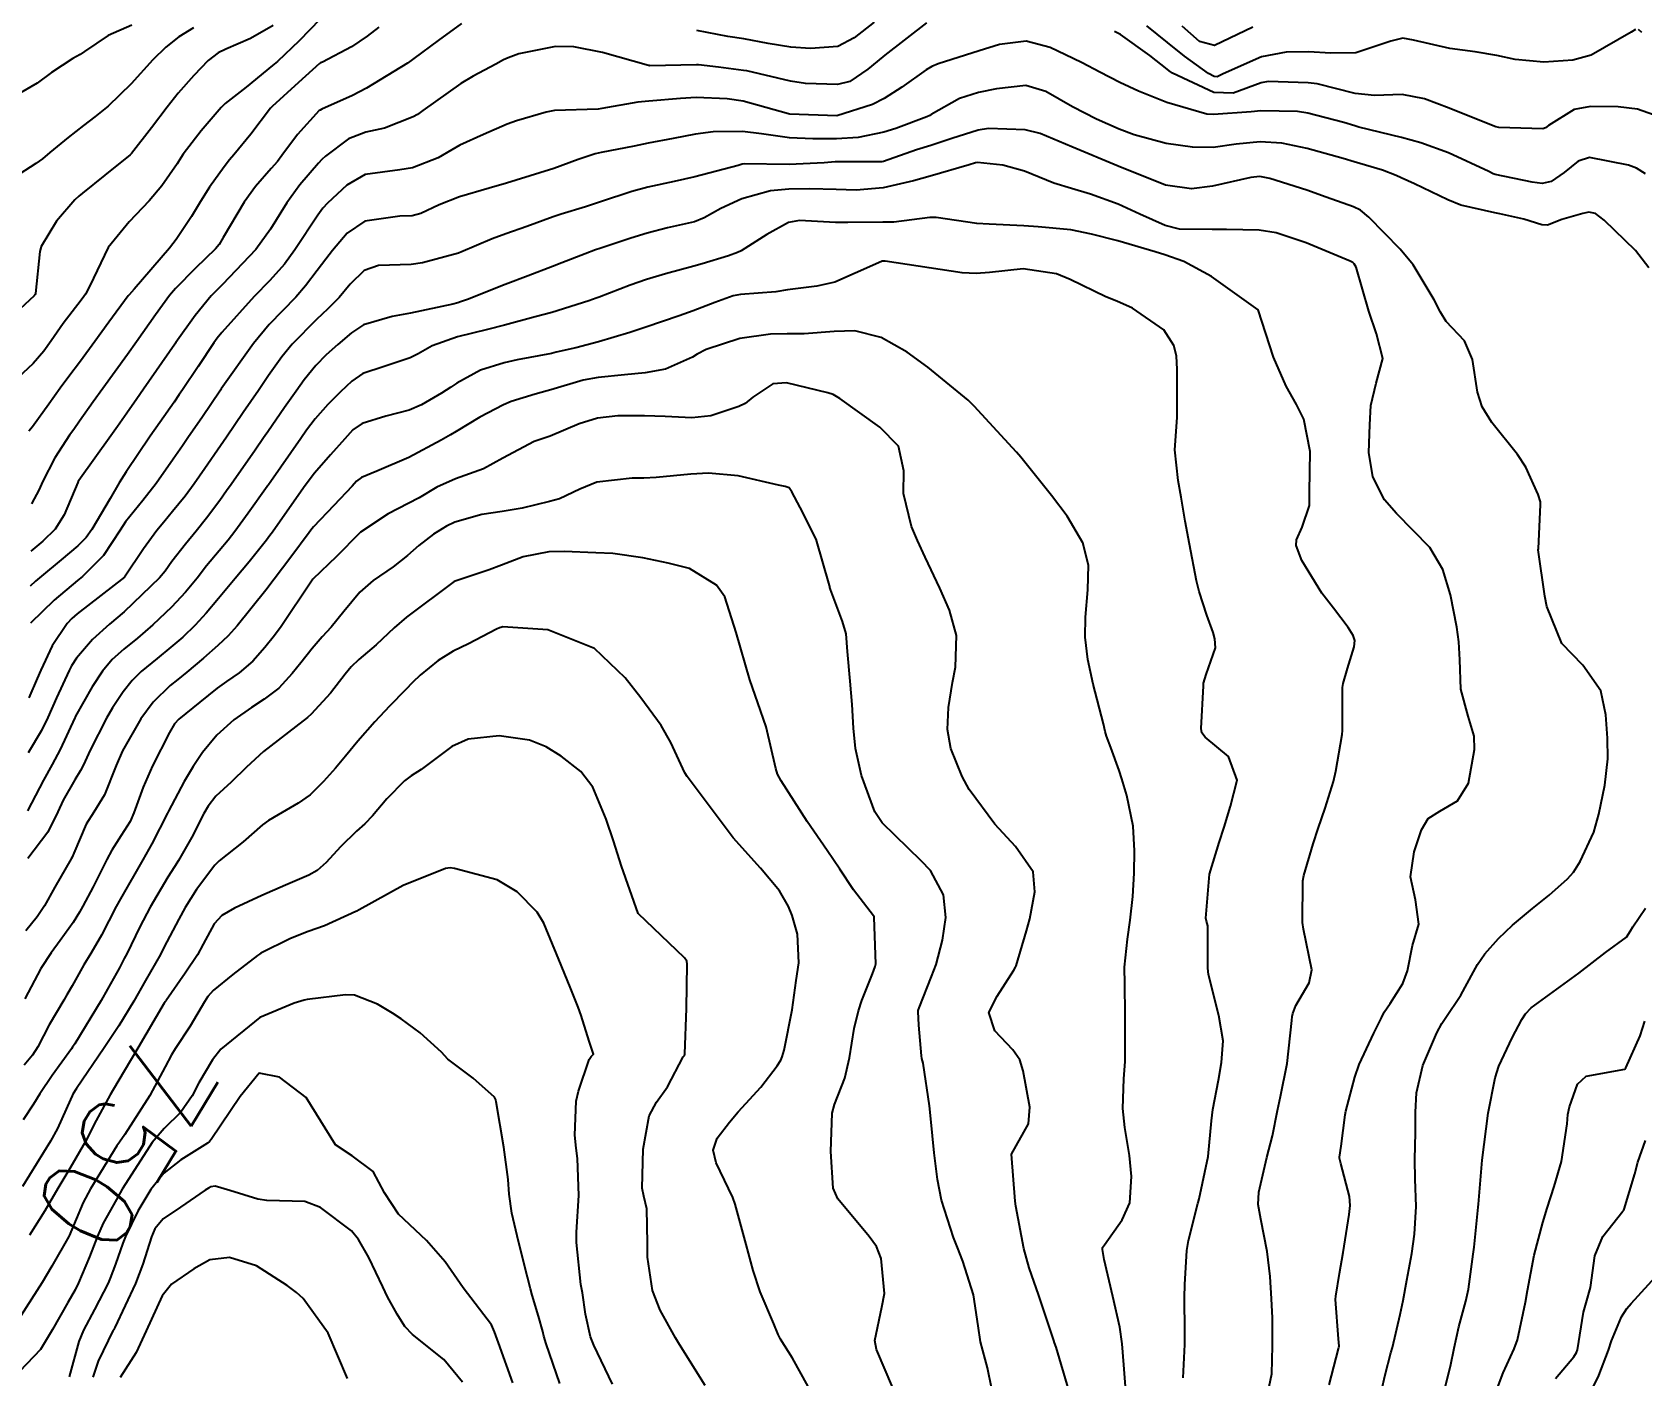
# Model space of a CAD drawing. Header units: metres. Extents: x 318500 to 325275, y 7408834 to 7428799.
# Drawn here: x 322683.9 to 322752.3, y 7421995.5 to 7422052.5 of the extents above; entities that cross this region are included whole.
import ezdxf
from ezdxf.enums import TextEntityAlignment as Align

# ---------------------------------------------------------------- set-up
doc = ezdxf.new("R2010")
doc.units = ezdxf.units.M
doc.header["$MEASUREMENT"] = 0
for name, color, linetype in [('Cotas', 45, 'Continuous'), ('Curvas de Nivel 1m', 11, 'Continuous'), ('Curvas de Nivel 5m', 15, 'Continuous'), ('Vias Primárias', 230, 'Continuous')]:
    doc.layers.add(name, color=color, linetype=linetype)
doc.styles.add('Style-STANDARD', font='STANDARD.shx')

msp = doc.modelspace()

# ---------------------------------------------------------------- linework, layer by layer
at = {"layer": 'Curvas de Nivel 1m', "flags": 128}
for points, elevation in [([(322688.122, 7422052.846), (322687.11, 7422052.41), (322686.105, 7422051.726), (322685.926, 7422051.599), (322685.609, 7422051.425), (322684.7, 7422050.828), (322684.089, 7422050.379), (322682.498, 7422049.464)], 769), ([(322696.127, 7422053.099), (322695.23, 7422052.177), (322694.307, 7422051.307), (322694.098, 7422051.13), (322692.978, 7422050.216), (322692.082, 7422049.514), (322691.992, 7422049.43), (322691.912, 7422049.342), (322691.065, 7422048.35), (322690.303, 7422047.357), (322690.2, 7422047.206), (322690.044, 7422046.958), (322689.387, 7422046.013), (322688.858, 7422045.377), (322688.011, 7422044.495), (322687.119, 7422043.403), (322686.337, 7422041.776), (322686.146, 7422041.417), (322686.077, 7422041.309), (322685.966, 7422041.167), (322685.206, 7422040.173), (322684.688, 7422039.433), (322684.378, 7422038.993), (322683.93, 7422038.468), (322682.832, 7422037.456)], 766), ([(322694.123, 7422052.833), (322693.164, 7422052.274), (322692.107, 7422051.818), (322691.785, 7422051.663), (322691.368, 7422051.347), (322690.748, 7422050.699), (322690.086, 7422049.953), (322689.62, 7422049.367), (322688.956, 7422048.487), (322688.099, 7422047.389), (322688.075, 7422047.364), (322688.049, 7422047.334), (322686.969, 7422046.473), (322686.024, 7422045.712), (322685.867, 7422045.576), (322685.699, 7422045.423), (322684.919, 7422044.523), (322684.269, 7422043.437), (322684.207, 7422043.228), (322684.024, 7422041.439), (322684.006, 7422041.403), (322683.969, 7422041.349), (322682.98, 7422040.43)], 767), ([(322690.737, 7422052.738), (322690.115, 7422052.355), (322689.57, 7422051.906), (322689.017, 7422051.376), (322688.09, 7422050.356), (322687.109, 7422049.405), (322686.543, 7422048.943), (322686.067, 7422048.579), (322685.416, 7422048.07), (322684.631, 7422047.434), (322684.318, 7422047.165), (322684.043, 7422046.969), (322683.115, 7422046.372)], 768), ([(322721.885, 7422052.944), (322720.116, 7422051.571), (322719.782, 7422051.305), (322719.384, 7422050.977), (322718.632, 7422050.454), (322718.1, 7422050.319), (322716.739, 7422050.372), (322716.102, 7422050.463), (322714.247, 7422050.9), (322714.108, 7422050.924), (322713.05, 7422051.056), (322712.198, 7422051.156), (322712.111, 7422051.161), (322710.128, 7422051.118), (322710.11, 7422051.124), (322710.078, 7422051.133), (322708.116, 7422051.689), (322706.9, 7422051.921), (322706.118, 7422051.938), (322704.556, 7422051.623), (322704.104, 7422051.462), (322703.913, 7422051.372), (322703.584, 7422051.185), (322702.616, 7422050.673), (322702.092, 7422050.359), (322700.485, 7422049.224), (322700.252, 7422049.053), (322700.076, 7422048.949), (322698.853, 7422048.464), (322698.065, 7422048.292), (322697.318, 7422048.01), (322696.352, 7422047.277), (322696.19, 7422047.136), (322696.046, 7422046.988), (322695.262, 7422046.061), (322694.7, 7422045.3), (322694.009, 7422044.184), (322693.39, 7422043.319), (322691.977, 7422041.831), (322691.728, 7422041.588), (322691.493, 7422041.345), (322690.804, 7422040.505), (322689.989, 7422039.36), (322689.969, 7422039.33), (322689.939, 7422039.286), (322688.617, 7422037.38), (322688.331, 7422036.966), (322687.904, 7422036.353), (322687.503, 7422035.789), (322687.225, 7422035.4), (322685.861, 7422033.494), (322685.831, 7422033.449), (322685.817, 7422033.42), (322685.237, 7422032.035), (322684.854, 7422031.43), (322684.342, 7422030.925), (322683.826, 7422030.499)], 763), ([(322702.126, 7422052.909), (322701.135, 7422052.194), (322700.103, 7422051.425), (322699.989, 7422051.344), (322699.831, 7422051.234), (322698.089, 7422050.172), (322697.49, 7422049.862), (322696.194, 7422049.279), (322696.119, 7422049.24), (322696.079, 7422049.216), (322695.16, 7422048.197), (322694.491, 7422047.303), (322694.301, 7422047.051), (322694.042, 7422046.748), (322693.366, 7422045.984), (322692.898, 7422045.327), (322692.005, 7422043.824), (322691.823, 7422043.521), (322691.68, 7422043.343), (322690.826, 7422042.514), (322689.974, 7422041.657), (322689.723, 7422041.364), (322689.119, 7422040.534), (322688.312, 7422039.384), (322687.935, 7422038.852), (322686.881, 7422037.406), (322686.477, 7422036.846), (322685.899, 7422036.023), (322685.65, 7422035.667), (322685.475, 7422035.424), (322684.847, 7422034.459), (322684.329, 7422033.435), (322684.178, 7422033.115), (322683.851, 7422032.512)], 764), ([(322719.657, 7422052.975), (322718.806, 7422052.3), (322718.12, 7422051.943), (322716.957, 7422051.846), (322716.119, 7422051.916), (322715.162, 7422052.071), (322714.122, 7422052.257), (322713.436, 7422052.37), (322712.125, 7422052.611)], 764), ([(322753.978, 7422048.616), (322752.091, 7422049.272), (322751.273, 7422049.372), (322750.092, 7422049.394), (322749.405, 7422049.262), (322748.311, 7422048.588), (322748.18, 7422048.487), (322748.078, 7422048.446), (322746.199, 7422048.497), (322746.079, 7422048.523), (322745.821, 7422048.624), (322744.09, 7422049.319), (322743.041, 7422049.716), (322742.098, 7422049.896), (322740.923, 7422049.862), (322740.099, 7422049.946), (322738.484, 7422050.345), (322738.105, 7422050.398), (322736.398, 7422050.454), (322736.105, 7422050.394), (322734.911, 7422049.954), (322734.098, 7422049.987), (322732.341, 7422050.807), (322732.201, 7422050.899), (322732.112, 7422050.971), (322731.378, 7422051.557), (322730.126, 7422052.441), (322729.875, 7422052.581)], 763), ([(322752.013, 7422052.661), (322751.818, 7422052.545), (322750.12, 7422051.576), (322749.343, 7422051.352), (322748.117, 7422051.276), (322746.89, 7422051.38), (322746.119, 7422051.552), (322745.195, 7422051.708), (322744.122, 7422051.849), (322742.579, 7422052.212), (322742.126, 7422052.294), (322741.618, 7422052.171), (322740.12, 7422051.669), (322739.064, 7422051.66), (322738.12, 7422051.718), (322737.161, 7422051.698), (322736.118, 7422051.502), (322734.488, 7422050.774), (322734.231, 7422050.656), (322734.108, 7422050.657), (322733.864, 7422050.784), (322732.848, 7422051.53), (322732.123, 7422052.11), (322731.247, 7422052.819)], 764), ([(322752.281, 7422052.538), (322752.132, 7422052.664)], 764), ([(322752.433, 7422046.534), (322752.053, 7422046.762), (322751.707, 7422046.894), (322750.06, 7422047.228), (322749.568, 7422047.064), (322748.983, 7422046.581), (322748.427, 7422046.205), (322748.045, 7422046.119), (322747.617, 7422046.167), (322746.049, 7422046.502), (322745.961, 7422046.533), (322745.776, 7422046.624), (322744.062, 7422047.427), (322742.881, 7422047.848), (322742.071, 7422048.075), (322740.259, 7422048.516), (322740.078, 7422048.566), (322739.621, 7422048.707), (322738.086, 7422049.107), (322737.648, 7422049.173), (322736.087, 7422049.209), (322735.679, 7422049.164), (322734.084, 7422049.042), (322733.8, 7422049.069), (322732.091, 7422049.558), (322730.885, 7422050.035), (322730.104, 7422050.405), (322729.246, 7422050.843), (322728.497, 7422051.237), (322728.116, 7422051.424), (322727.138, 7422051.892), (322726.123, 7422052.163), (322724.992, 7422052.03), (322724.119, 7422051.761), (322722.375, 7422051.198), (322722.112, 7422051.092), (322721.872, 7422050.944), (322720.842, 7422050.216), (322720.091, 7422049.729), (322719.586, 7422049.477), (322718.08, 7422048.99), (322716.081, 7422049.064), (322716.026, 7422049.076), (322714.089, 7422049.614), (322713.42, 7422049.72), (322712.09, 7422049.766), (322711.437, 7422049.733), (322710.088, 7422049.619), (322709.615, 7422049.577), (322708.083, 7422049.301), (322707.927, 7422049.278), (322706.081, 7422049.222), (322705.725, 7422049.155), (322704.467, 7422048.781), (322704.072, 7422048.635), (322703.056, 7422048.199), (322702.058, 7422047.743), (322701.715, 7422047.545), (322701.132, 7422047.214), (322700.045, 7422046.777), (322699.501, 7422046.698), (322698.039, 7422046.501), (322697.251, 7422046.049), (322696.436, 7422045.276), (322696.232, 7422045.063), (322696.015, 7422044.777), (322695.051, 7422043.294), (322694.607, 7422042.685), (322693.98, 7422042.001), (322693.32, 7422041.32), (322691.947, 7422039.786), (322691.745, 7422039.54), (322691.601, 7422039.343), (322690.934, 7422038.346), (322690.274, 7422037.356), (322690.129, 7422037.146), (322689.912, 7422036.827), (322689.309, 7422035.959), (322688.904, 7422035.375), (322687.875, 7422033.867), (322687.574, 7422033.394), (322687.195, 7422032.735), (322686.414, 7422031.411), (322686.175, 7422031.075), (322685.83, 7422030.726), (322685.119, 7422030.128), (322684.277, 7422029.435), (322684.024, 7422029.221), (322683.804, 7422029.007)], 762), ([(322752.577, 7422042.531), (322752.011, 7422043.27), (322750.676, 7422044.56), (322750.307, 7422044.84), (322750.033, 7422044.895), (322749.768, 7422044.837), (322748.88, 7422044.581), (322748.264, 7422044.35), (322748.027, 7422044.358), (322747.26, 7422044.602), (322746.25, 7422044.835), (322746.033, 7422044.874), (322744.594, 7422045.2), (322744.038, 7422045.42), (322742.612, 7422046.097), (322742.047, 7422046.357), (322741.838, 7422046.463), (322741.266, 7422046.682), (322740.055, 7422047.033), (322739.588, 7422047.176), (322738.063, 7422047.61), (322736.982, 7422047.825), (322736.067, 7422047.894), (322735.048, 7422047.782), (322734.063, 7422047.651), (322733.192, 7422047.665), (322732.065, 7422047.819), (322730.713, 7422048.181), (322730.074, 7422048.425), (322729.114, 7422048.844), (322728.088, 7422049.374), (322726.954, 7422050.021), (322726.101, 7422050.274), (322724.863, 7422050.138), (322724.096, 7422049.986), (322723.285, 7422049.73), (322722.082, 7422049.042), (322722.021, 7422049.001), (322721.892, 7422048.943), (322720.576, 7422048.459), (322720.07, 7422048.295), (322718.98, 7422048.067), (322718.065, 7422048.022), (322717.057, 7422048.013), (322716.065, 7422048.052), (322714.876, 7422048.224), (322714.069, 7422048.322), (322712.817, 7422048.311), (322712.067, 7422048.215), (322711.123, 7422048.025), (322710.061, 7422047.826), (322709.456, 7422047.709), (322708.055, 7422047.436), (322707.801, 7422047.377), (322707.089, 7422047.134), (322706.046, 7422046.761), (322705.453, 7422046.568), (322704.04, 7422046.134), (322703.3, 7422045.925), (322702.034, 7422045.552), (322701.183, 7422045.213), (322700.405, 7422044.844), (322700.023, 7422044.745), (322699.511, 7422044.726), (322698.013, 7422044.512), (322697.274, 7422044.001), (322696.65, 7422043.274), (322696.362, 7422042.909), (322695.987, 7422042.42), (322695.499, 7422041.765), (322695.083, 7422041.293), (322693.958, 7422040.126), (322693.283, 7422039.32), (322691.92, 7422037.39), (322691.901, 7422037.359), (322691.887, 7422037.34), (322691.088, 7422036.162), (322690.532, 7422035.354), (322690.271, 7422034.972), (322689.88, 7422034.4), (322689.149, 7422033.371), (322688.586, 7422032.652), (322687.845, 7422031.744), (322687.618, 7422031.393), (322686.913, 7422030.314), (322686.02, 7422029.417), (322685.808, 7422029.251), (322684.821, 7422028.409), (322683.815, 7422027.44)], 761), ([(322738.992, 7421995.077), (322739.389, 7421996.605), (322739.407, 7421996.682), (322739.413, 7421996.7), (322739.413, 7421996.722), (322739.393, 7421997.03), (322739.269, 7421998.701), (322739.274, 7421998.839), (322739.427, 7421999.802), (322739.581, 7422000.698), (322739.846, 7422002.313), (322739.89, 7422002.694), (322739.864, 7422003.084), (322739.488, 7422004.485), (322739.437, 7422004.701), (322739.437, 7422004.755), (322739.498, 7422005.222), (322739.669, 7422006.547), (322739.698, 7422006.697), (322740.08, 7422008.154), (322740.261, 7422008.689), (322740.894, 7422010.01), (322741.214, 7422010.675), (322741.336, 7422010.911), (322741.579, 7422011.283), (322742.122, 7422012.132), (322742.315, 7422012.659), (322742.535, 7422013.737), (322742.807, 7422014.652), (322742.664, 7422015.679), (322742.443, 7422016.658), (322742.607, 7422017.715), (322742.911, 7422018.652), (322743.204, 7422019.131), (322743.692, 7422019.443), (322744.451, 7422019.886), (322744.911, 7422020.632), (322745.17, 7422022.074), (322745.151, 7422022.629), (322744.893, 7422023.483), (322744.589, 7422024.638), (322744.539, 7422025.878), (322744.502, 7422026.639), (322744.423, 7422027.267), (322744.153, 7422028.645), (322743.826, 7422029.718), (322743.265, 7422030.656), (322741.861, 7422032.09), (322741.349, 7422032.678), (322740.851, 7422033.656), (322740.685, 7422034.688), (322740.727, 7422035.868), (322740.759, 7422036.687), (322740.984, 7422037.635), (322741.278, 7422038.68), (322741.002, 7422039.726), (322740.684, 7422040.689), (322740.137, 7422042.559), (322740.06, 7422042.699), (322740.001, 7422042.759), (322739.881, 7422042.823), (322738.013, 7422043.598), (322736.738, 7422044.024), (322736.021, 7422044.139), (322734.625, 7422044.167), (322734.021, 7422044.167), (322732.64, 7422044.182), (322732.023, 7422044.326), (322730.952, 7422044.821), (322730.034, 7422045.244), (322728.851, 7422045.661), (322728.04, 7422045.899), (322727.3, 7422046.129), (322726.048, 7422046.648), (322725.127, 7422046.899), (322724.051, 7422047.005), (322723.966, 7422046.997), (322723.699, 7422046.915), (322722.045, 7422046.429), (322721.326, 7422046.231), (322720.04, 7422045.932), (322718.897, 7422045.84), (322718.039, 7422045.863), (322716.923, 7422045.891), (322716.039, 7422045.883), (322715.257, 7422045.809), (322714.034, 7422045.461), (322713.15, 7422045.053), (322712.433, 7422044.655), (322712.021, 7422044.495), (322710.875, 7422044.23), (322710.014, 7422044.013), (322709.316, 7422043.801), (322708.004, 7422043.358), (322707.826, 7422043.299), (322707.384, 7422043.129), (322706.393, 7422042.745), (322705.992, 7422042.589), (322704.954, 7422042.197), (322703.98, 7422041.827), (322703.516, 7422041.645), (322702.418, 7422041.196), (322702.082, 7422041.086), (322701.969, 7422041.051), (322701.76, 7422040.995), (322699.964, 7422040.612), (322699.181, 7422040.46), (322697.959, 7422040.114), (322697.448, 7422039.772), (322696.869, 7422039.271), (322696.381, 7422038.838), (322695.937, 7422038.382), (322695.443, 7422037.772), (322695.098, 7422037.292), (322694.61, 7422036.599), (322693.894, 7422035.569), (322693.787, 7422035.416), (322693.716, 7422035.313), (322693.354, 7422034.787), (322692.341, 7422033.333), (322692.145, 7422033.056), (322691.86, 7422032.655), (322691.297, 7422031.896), (322690.855, 7422031.35), (322690.394, 7422030.791), (322689.82, 7422030.05), (322689.528, 7422029.651), (322689.288, 7422029.368), (322687.795, 7422027.921), (322687.174, 7422027.399), (322686.445, 7422026.745), (322685.768, 7422025.944), (322685.558, 7422025.626), (322685.45, 7422025.423), (322684.913, 7422024.258), (322684.545, 7422023.432), (322684.279, 7422022.88), (322683.715, 7422021.922)], 759), ([(322736.384, 7421994.735), (322736.555, 7421995.549), (322736.588, 7421996.732), (322736.588, 7421997.919), (322736.548, 7421998.733), (322736.484, 7421999.675), (322736.362, 7422000.736), (322736.092, 7422002.109), (322735.978, 7422002.742), (322736.001, 7422003.268), (322736.344, 7422004.737), (322736.58, 7422005.658), (322736.802, 7422006.731), (322736.927, 7422007.331), (322737.206, 7422008.725), (322737.401, 7422010.555), (322737.414, 7422010.722), (322737.444, 7422010.85), (322737.577, 7422011.188), (322738.145, 7422012.161), (322738.263, 7422012.713), (322737.907, 7422014.436), (322737.86, 7422014.718), (322737.873, 7422016.493), (322737.915, 7422016.717), (322738.316, 7422018.068), (322738.519, 7422018.712), (322738.82, 7422019.582), (322739.175, 7422020.705), (322739.272, 7422021.147), (322739.547, 7422022.702), (322739.56, 7422022.874), (322739.565, 7422024.702), (322739.585, 7422024.88), (322739.772, 7422025.517), (322740.053, 7422026.429), (322740.085, 7422026.696), (322740.009, 7422026.914), (322739.795, 7422027.248), (322739.174, 7422028.079), (322738.68, 7422028.717), (322737.831, 7422030.097), (322737.586, 7422030.733), (322737.599, 7422030.977), (322737.852, 7422031.516), (322738.159, 7422032.433), (322738.157, 7422032.726), (322738.155, 7422033.008), (322738.185, 7422034.726), (322737.911, 7422036.101), (322737.612, 7422036.733), (322737.164, 7422037.505), (322736.631, 7422038.743), (322735.97, 7422040.75), (322733.991, 7422042.16), (322732.821, 7422042.798), (322732.004, 7422043.093), (322731.602, 7422043.218), (322730.013, 7422043.678), (322728.894, 7422043.97), (322728.019, 7422044.145), (322726.626, 7422044.276), (322726.021, 7422044.317), (322724.541, 7422044.386), (322724.023, 7422044.416), (322722.296, 7422044.666), (322722.026, 7422044.671), (322720.499, 7422044.479), (322720.023, 7422044.468), (322718.537, 7422044.467), (322718.022, 7422044.461), (322716.486, 7422044.55), (322716.022, 7422044.464), (322715.096, 7422043.947), (322714.003, 7422043.26), (322713.858, 7422043.186), (322713.471, 7422043.048), (322712.353, 7422042.706), (322711.993, 7422042.603), (322710.792, 7422042.284), (322709.984, 7422042.042), (322709.29, 7422041.797), (322707.973, 7422041.287), (322707.852, 7422041.242), (322707.535, 7422041.127), (322705.965, 7422040.638), (322705.249, 7422040.447), (322703.959, 7422040.097), (322703.233, 7422039.912), (322701.954, 7422039.605), (322700.876, 7422039.216), (322700.282, 7422038.887), (322699.942, 7422038.707), (322698.838, 7422038.345), (322697.932, 7422038.041), (322697.468, 7422037.723), (322696.991, 7422037.269), (322696.452, 7422036.734), (322695.903, 7422036.118), (322695.538, 7422035.643), (322695.294, 7422035.289), (322694.021, 7422033.457), (322693.919, 7422033.309), (322693.898, 7422033.281), (322693.869, 7422033.239), (322693.066, 7422032.108), (322692.499, 7422031.33), (322692.211, 7422030.958), (322691.827, 7422030.503), (322691.297, 7422029.866), (322690.888, 7422029.349), (322690.401, 7422028.757), (322689.798, 7422028.117), (322689.013, 7422027.372), (322688.357, 7422026.806), (322687.774, 7422026.332), (322687.279, 7422025.886), (322686.875, 7422025.403), (322686.432, 7422024.727), (322685.731, 7422023.488), (322685.707, 7422023.443), (322685.698, 7422023.42), (322685.076, 7422022.066), (322684.739, 7422021.43), (322684.369, 7422020.764), (322683.68, 7422019.467)], 758), ([(322732.789, 7421995.366), (322732.857, 7421996.785), (322732.86, 7421997.321), (322732.842, 7421998.786), (322732.86, 7421999.343), (322732.941, 7422000.785), (322733.017, 7422001.214), (322733.415, 7422002.781), (322733.427, 7422002.824), (322733.472, 7422002.971), (322733.854, 7422004.775), (322733.99, 7422006.296), (322734.045, 7422006.772), (322734.291, 7422008.016), (322734.424, 7422008.767), (322734.486, 7422009.693), (322734.304, 7422010.769), (322733.863, 7422012.509), (322733.831, 7422012.777), (322733.832, 7422014.572), (322733.774, 7422014.778), (322733.751, 7422014.898), (322733.907, 7422016.776), (322734.321, 7422018.119), (322734.535, 7422018.767), (322734.802, 7422019.655), (322735.077, 7422020.76), (322734.722, 7422021.767), (322733.728, 7422022.588), (322733.582, 7422022.781), (322733.558, 7422022.956), (322733.649, 7422024.781), (322733.659, 7422024.883), (322733.767, 7422025.257), (322734.164, 7422026.394), (322734.137, 7422026.775), (322734.058, 7422027.041), (322733.8, 7422027.781), (322733.476, 7422028.783), (322733.362, 7422029.24), (322733.062, 7422030.788), (322732.874, 7422031.771), (322732.704, 7422032.792), (322732.577, 7422033.493), (322732.442, 7422034.802), (322732.529, 7422036.182), (322732.535, 7422036.801), (322732.529, 7422038.213), (322732.509, 7422038.802), (322732.389, 7422039.238), (322731.961, 7422039.895), (322730.633, 7422040.823), (322729.974, 7422041.115), (322729.507, 7422041.307), (322727.988, 7422042.038), (322727.408, 7422042.286), (322725.994, 7422042.486), (322724.56, 7422042.336), (322723.991, 7422042.297), (322723.399, 7422042.327), (322721.994, 7422042.529), (322720.134, 7422042.823), (322719.998, 7422042.812), (322719.718, 7422042.687), (322717.984, 7422041.923), (322717.227, 7422041.756), (322715.979, 7422041.596), (322715.481, 7422041.521), (322713.975, 7422041.402), (322713.675, 7422041.344), (322712.895, 7422041.056), (322711.966, 7422040.704), (322711.381, 7422040.496), (322709.959, 7422040.013), (322709.275, 7422039.789), (322707.953, 7422039.386), (322706.984, 7422039.134), (322706.15, 7422038.944), (322705.946, 7422038.9), (322704.494, 7422038.62), (322703.94, 7422038.504), (322702.939, 7422038.186), (322701.926, 7422037.632), (322701.67, 7422037.457), (322701.274, 7422037.21), (322700.421, 7422036.713), (322699.909, 7422036.487), (322698.915, 7422036.234), (322697.9, 7422035.921), (322697.513, 7422035.646), (322697.164, 7422035.267), (322696.564, 7422034.592), (322695.875, 7422033.806), (322695.48, 7422033.286), (322694.813, 7422032.338), (322694.091, 7422031.306), (322693.983, 7422031.163), (322693.835, 7422030.968), (322693.097, 7422030.045), (322692.507, 7422029.33), (322691.801, 7422028.483), (322691.278, 7422027.862), (322690.808, 7422027.35), (322690.292, 7422026.845), (322689.776, 7422026.413), (322689.197, 7422025.94), (322688.518, 7422025.379), (322688.134, 7422025.004), (322687.747, 7422024.519), (322687.292, 7422023.841), (322687.039, 7422023.4), (322686.351, 7422022.045), (322686.058, 7422021.415), (322685.942, 7422021.181), (322685.7, 7422020.778), (322685.2, 7422019.913), (322684.976, 7422019.427), (322684.543, 7422018.555), (322683.706, 7422017.439)], 757), ([(322730.353, 7421994.815), (322730.266, 7421995.927), (322730.194, 7421996.818), (322730.104, 7421997.526), (322729.8, 7421998.824), (322729.434, 7422000.407), (322729.356, 7422000.831), (322729.365, 7422000.907), (322729.443, 7422001.027), (322730.196, 7422002.082), (322730.518, 7422002.814), (322730.595, 7422003.927), (322730.507, 7422004.815), (322730.313, 7422006.013), (322730.228, 7422006.819), (322730.275, 7422008.083), (322730.326, 7422008.818), (322730.329, 7422009.59), (322730.328, 7422010.819), (322730.309, 7422012.1), (322730.303, 7422012.819), (322730.42, 7422014.016), (322730.54, 7422014.816), (322730.648, 7422015.823), (322730.701, 7422016.814), (322730.719, 7422017.76), (322730.671, 7422018.815), (322730.399, 7422020.12), (322730.189, 7422020.823), (322730.071, 7422021.183), (322729.723, 7422022.148), (322729.526, 7422022.631), (322729.477, 7422022.834), (322729.408, 7422023.162), (322728.971, 7422024.842), (322728.734, 7422025.887), (322728.62, 7422026.848), (322728.646, 7422027.695), (322728.74, 7422028.846), (322728.771, 7422029.9), (322728.53, 7422030.85), (322727.857, 7422031.978), (322727.195, 7422032.867), (322725.886, 7422034.486), (322725.704, 7422034.698), (322725.533, 7422034.885), (322723.916, 7422036.656), (322723.65, 7422036.914), (322721.941, 7422038.315), (322721.059, 7422038.949), (322719.956, 7422039.572), (322718.842, 7422039.86), (322717.958, 7422039.824), (322716.683, 7422039.735), (322715.957, 7422039.733), (322715.262, 7422039.722), (322713.955, 7422039.535), (322712.515, 7422039.062), (322712.142, 7422038.872), (322711.945, 7422038.743), (322710.797, 7422038.227), (322709.935, 7422038.077), (322709.056, 7422037.986), (322707.931, 7422037.879), (322707.295, 7422037.764), (322705.923, 7422037.348), (322705.769, 7422037.306), (322705.249, 7422037.16), (322704.239, 7422036.852), (322703.913, 7422036.72), (322702.908, 7422036.187), (322701.896, 7422035.583), (322701.657, 7422035.44), (322701.261, 7422035.209), (322699.882, 7422034.47), (322698.527, 7422033.9), (322697.874, 7422033.628), (322697.669, 7422033.465), (322697.485, 7422033.264), (322696.697, 7422032.432), (322695.844, 7422031.533), (322695.729, 7422031.394), (322695.653, 7422031.283), (322694.881, 7422030.237), (322694.169, 7422029.305), (322693.805, 7422028.843), (322692.601, 7422027.328), (322692.215, 7422026.902), (322691.777, 7422026.491), (322691.168, 7422025.947), (322690.454, 7422025.353), (322690.067, 7422025.045), (322689.751, 7422024.782), (322689.028, 7422024.083), (322688.497, 7422023.378), (322687.716, 7422022.011), (322687.448, 7422021.394), (322686.954, 7422020.138), (322686.509, 7422019.408), (322686.184, 7422018.9), (322685.654, 7422017.66), (322685.583, 7422017.488), (322685.546, 7422017.421), (322684.84, 7422016.225), (322684.407, 7422015.432), (322684.098, 7422014.96), (322683.614, 7422014.363)], 756), ([(322724.654, 7421994.891), (322724.475, 7421995.792), (322724.176, 7421996.898), (322724.074, 7421997.577), (322723.881, 7421998.903), (322723.431, 7422000.335), (322723.199, 7422000.914), (322723.033, 7422001.33), (322722.52, 7422002.924), (322722.348, 7422003.796), (322722.212, 7422004.929), (322722.07, 7422006.373), (322722.013, 7422006.933), (322721.743, 7422008.741), (322721.692, 7422008.938), (322721.668, 7422009.055), (322721.564, 7422010.356), (322721.526, 7422010.94), (322721.533, 7422010.977), (322721.572, 7422011.089), (322722.1, 7422012.425), (322722.294, 7422012.93), (322722.569, 7422013.972), (322722.708, 7422014.924), (322722.606, 7422015.892), (322722.059, 7422016.934), (322721.656, 7422017.339), (322720.002, 7422018.957), (322719.687, 7422019.419), (322719.123, 7422020.969), (322718.867, 7422022.118), (322718.787, 7422022.974), (322718.732, 7422023.988), (322718.646, 7422024.977), (322718.531, 7422026.227), (322718.464, 7422026.98), (322718.315, 7422027.502), (322717.809, 7422028.872), (322717.779, 7422028.959), (322717.776, 7422028.991), (322717.769, 7422029.032), (322717.189, 7422031), (322716.513, 7422032.357), (322716.162, 7422033.016), (322716.044, 7422033.189), (322715.872, 7422033.25), (322715.592, 7422033.303), (322713.877, 7422033.695), (322712.625, 7422033.806), (322711.877, 7422033.767), (322710.404, 7422033.62), (322709.875, 7422033.602), (322709.377, 7422033.603), (322707.873, 7422033.425), (322707.158, 7422033.131), (322706.286, 7422032.721), (322705.862, 7422032.603), (322704.697, 7422032.327), (322703.855, 7422032.176), (322702.995, 7422032.047), (322701.848, 7422031.734), (322701.488, 7422031.563), (322700.933, 7422031.214), (322700.318, 7422030.738), (322699.826, 7422030.309), (322699.225, 7422029.832), (322698.379, 7422029.251), (322697.805, 7422028.751), (322697.132, 7422027.931), (322696.585, 7422027.272), (322696.204, 7422026.856), (322695.776, 7422026.362), (322695.296, 7422025.758), (322694.935, 7422025.292), (322694.37, 7422024.682), (322693.744, 7422024.211), (322693.2, 7422023.856), (322692.455, 7422023.329), (322691.723, 7422022.684), (322691.115, 7422021.947), (322690.724, 7422021.35), (322690.345, 7422020.709), (322689.681, 7422019.455), (322689.649, 7422019.392), (322689.637, 7422019.361), (322688.97, 7422018.06), (322688.59, 7422017.376), (322687.633, 7422015.725), (322687.452, 7422015.393), (322686.828, 7422014.186), (322686.373, 7422013.408), (322686.084, 7422012.921), (322685.579, 7422012.029), (322685.354, 7422011.642), (322685.222, 7422011.423), (322684.612, 7422010.377), (322684.12, 7422009.434), (322683.902, 7422009.079), (322683.538, 7422008.651)], 754), ([(322720.453, 7421994.949), (322719.761, 7421996.58), (322719.688, 7421996.957), (322719.99, 7421998.368), (322720.104, 7421998.953), (322719.951, 7422000.436), (322719.753, 7422000.957), (322719.446, 7422001.372), (322718.12, 7422002.98), (322717.923, 7422003.432), (322717.813, 7422004.985), (322717.882, 7422006.617), (322717.977, 7422006.983), (322718.407, 7422008.107), (322718.606, 7422008.974), (322718.807, 7422010.215), (322718.994, 7422010.969), (322719.143, 7422011.4), (322719.594, 7422012.535), (322719.709, 7422012.848), (322719.73, 7422012.959), (322719.659, 7422014.93), (322719.655, 7422014.96), (322719.63, 7422015), (322718.778, 7422016.11), (322718.208, 7422016.982), (322717.662, 7422017.781), (322716.818, 7422019.003), (322715.706, 7422020.738), (322715.555, 7422021.022), (322715.477, 7422021.258), (322715.067, 7422023.027), (322714.724, 7422024.052), (322714.378, 7422025.034), (322713.79, 7422027.04), (322713.309, 7422028.551), (322712.962, 7422029.053), (322711.82, 7422029.764), (322710.914, 7422029.993), (322709.827, 7422030.212), (322708.552, 7422030.39), (322707.83, 7422030.422), (322706.484, 7422030.487), (322705.83, 7422030.468), (322704.744, 7422030.249), (322703.821, 7422029.9), (322703.306, 7422029.697), (322701.81, 7422029.2), (322699.795, 7422027.693), (322699.269, 7422027.238), (322698.507, 7422026.521), (322697.769, 7422025.891), (322697.441, 7422025.587), (322697.178, 7422025.266), (322696.553, 7422024.467), (322695.734, 7422023.57), (322695.583, 7422023.431), (322695.403, 7422023.285), (322693.717, 7422021.98), (322692.994, 7422021.321), (322692.343, 7422020.687), (322691.691, 7422020.08), (322691.362, 7422019.666), (322691.183, 7422019.345), (322690.665, 7422018.35), (322690.102, 7422017.355), (322689.925, 7422017.08), (322689.643, 7422016.641), (322688.903, 7422015.371), (322688.465, 7422014.53), (322687.902, 7422013.385), (322687.798, 7422013.185), (322687.591, 7422012.791), (322687.09, 7422011.884), (322686.81, 7422011.401), (322685.69, 7422009.557), (322685.604, 7422009.419), (322685.549, 7422009.344), (322684.736, 7422008.224), (322684.204, 7422007.433), (322683.946, 7422007.003), (322683.503, 7422006.328)], 753), ([(322716.855, 7421994.998), (322716.183, 7421996.203), (322715.681, 7421997.016), (322715.586, 7421997.211), (322715.396, 7421997.664), (322714.819, 7421999.026), (322714.519, 7421999.934), (322714.22, 7422001.032), (322713.749, 7422002.754), (322713.652, 7422003.038), (322713.474, 7422003.416), (322712.944, 7422004.507), (322712.824, 7422005.05), (322712.987, 7422005.558), (322713.508, 7422006.232), (322713.881, 7422006.67), (322714.209, 7422007.033), (322714.84, 7422007.717), (322715.544, 7422008.629), (322715.695, 7422008.871), (322715.757, 7422009.017), (322715.831, 7422009.294), (322716.174, 7422011.011), (322716.346, 7422012.251), (322716.454, 7422013.007), (322716.405, 7422014.222), (322716.17, 7422015.012), (322716.014, 7422015.394), (322715.64, 7422016.059), (322714.832, 7422017.028), (322713.669, 7422018.318), (322713.113, 7422019.049), (322711.708, 7422020.921), (322711.613, 7422021.071), (322711.014, 7422022.372), (322710.605, 7422023.087), (322709.747, 7422024.26), (322709.087, 7422025.107), (322707.779, 7422026.361), (322705.79, 7422027.15), (322703.889, 7422027.277), (322703.791, 7422027.258), (322703.734, 7422027.237), (322703.62, 7422027.182), (322702.417, 7422026.557), (322701.776, 7422026.253), (322701.131, 7422025.848), (322700.374, 7422025.221), (322700.058, 7422024.923), (322699.751, 7422024.608), (322699.07, 7422023.911), (322698.443, 7422023.249), (322697.722, 7422022.425), (322697.198, 7422021.783), (322696.766, 7422021.269), (322696.266, 7422020.71), (322695.693, 7422020.148), (322695.19, 7422019.785), (322694.343, 7422019.3), (322693.925, 7422019.058), (322693.673, 7422018.869), (322692.845, 7422018.14), (322691.827, 7422017.337), (322691.648, 7422017.161), (322690.865, 7422016.12), (322690.378, 7422015.353), (322690.112, 7422014.865), (322689.608, 7422013.897), (322689.427, 7422013.538), (322689.333, 7422013.364), (322688.697, 7422012.26), (322688.203, 7422011.381), (322687.559, 7422010.323), (322686.943, 7422009.399), (322685.771, 7422007.663), (322685.615, 7422007.419), (322685.581, 7422007.357), (322685.517, 7422007.204), (322684.957, 7422005.967), (322684.657, 7422005.428), (322683.471, 7422003.495)], 752), ([(322712.483, 7421995.053), (322711.386, 7421996.783), (322711.217, 7421997.073), (322710.569, 7421998.25), (322710.238, 7421999.088), (322710.028, 7422000.494), (322710.029, 7422001.091), (322710.001, 7422002.553), (322709.877, 7422003.094), (322709.809, 7422003.431), (322709.841, 7422005.095), (322710.103, 7422006.499), (322710.411, 7422007.087), (322710.873, 7422007.737), (322711.549, 7422009.009), (322711.576, 7422009.043), (322711.6, 7422009.069), (322711.62, 7422009.138), (322711.687, 7422011.068), (322711.718, 7422012.948), (322711.695, 7422013.069), (322711.602, 7422013.214), (322709.63, 7422015.1), (322708.929, 7422017.107), (322708.587, 7422018.19), (322708.266, 7422019.114), (322707.7, 7422020.467), (322707.199, 7422021.128), (322706.357, 7422021.781), (322705.72, 7422022.186), (322705.022, 7422022.459), (322703.725, 7422022.655), (322702.403, 7422022.514), (322701.72, 7422022.2), (322700.41, 7422021.22), (322699.983, 7422020.949), (322699.703, 7422020.74), (322698.96, 7422019.971), (322698.34, 7422019.25), (322698.017, 7422018.913), (322697.67, 7422018.594), (322696.988, 7422017.939), (322696.374, 7422017.273), (322695.995, 7422016.928), (322695.644, 7422016.726), (322694.649, 7422016.304), (322693.636, 7422015.871), (322692.48, 7422015.327), (322691.938, 7422015.023), (322691.62, 7422014.662), (322691.154, 7422013.797), (322690.904, 7422013.347), (322690.381, 7422012.559), (322689.571, 7422011.408), (322689.552, 7422011.379), (322689.542, 7422011.36), (322689.499, 7422011.291), (322688.373, 7422009.378), (322687.528, 7422007.952), (322687.196, 7422007.395), (322686.601, 7422006.306), (322686.143, 7422005.41), (322685.478, 7422004.261), (322684.972, 7422003.417), (322684.417, 7422002.464), (322683.77, 7422001.435)], 751), ([(322743.84, 7421994.635), (322744.147, 7421995.863), (322744.311, 7421996.631), (322744.498, 7421997.535), (322744.801, 7421998.626), (322744.917, 7421999.133), (322745.113, 7422000.623), (322745.147, 7422000.92), (322745.329, 7422002.621), (322745.34, 7422002.754), (322745.5, 7422004.62), (322745.754, 7422006.616), (322746.04, 7422008.115), (322746.2, 7422008.61), (322746.772, 7422009.812), (322747.182, 7422010.596), (322747.331, 7422010.837), (322747.578, 7422011.095), (322749.6, 7422012.56), (322750.728, 7422013.438), (322751.623, 7422014.094), (322751.799, 7422014.366), (322751.896, 7422014.536), (322752.441, 7422015.331)], 761), ([(322706.303, 7421995.136), (322705.719, 7421996.811), (322705.627, 7421997.146), (322705.582, 7421997.338), (322705.398, 7421997.989), (322705.135, 7421998.882), (322705.055, 7421999.155), (322704.929, 7421999.645), (322704.552, 7422001.163), (322704.262, 7422002.364), (322704.148, 7422003.17), (322704.105, 7422003.8), (322703.931, 7422005.173), (322703.599, 7422007.098), (322703.578, 7422007.179), (322703.522, 7422007.296), (322702.616, 7422008.107), (322701.546, 7422008.914), (322701.273, 7422009.204), (322700.364, 7422010.024), (322699.564, 7422010.628), (322699.2, 7422010.869), (322698.553, 7422011.245), (322697.576, 7422011.634), (322697.194, 7422011.646), (322695.573, 7422011.452), (322695.44, 7422011.414), (322695.022, 7422011.288), (322693.564, 7422010.677), (322691.904, 7422009.335), (322691.543, 7422008.88), (322690.969, 7422007.905), (322690.676, 7422007.348), (322690.205, 7422006.657), (322689.499, 7422005.972), (322688.987, 7422005.368), (322688.125, 7422004.028), (322687.713, 7422003.386), (322687.621, 7422003.234), (322687.463, 7422002.95), (322686.9, 7422001.944), (322686.655, 7422001.398), (322686.316, 7422000.512), (322685.852, 7421999.406), (322685.705, 7421999.109), (322685.402, 7421998.568), (322684.752, 7421997.42), (322684.231, 7421996.574), (322683.363, 7421995.655)], 749), ([(322746.024, 7421994.61), (322746.389, 7421995.591), (322746.856, 7421996.598), (322746.999, 7421996.993), (322747.34, 7421998.591), (322747.425, 7421999.081), (322747.701, 7422000.586), (322748.067, 7422001.975), (322748.254, 7422002.578), (322748.551, 7422003.507), (322748.862, 7422004.57), (322749.111, 7422006.161), (322749.14, 7422006.566), (322749.201, 7422006.889), (322749.539, 7422007.843), (322749.91, 7422008.191), (322751.549, 7422008.486), (322751.602, 7422008.539), (322752.202, 7422009.9), (322752.408, 7422010.528)], 762), ([(322704.312, 7421995.166), (322703.705, 7421996.856), (322703.579, 7421997.177), (322703.534, 7421997.321), (322703.394, 7421997.623), (322702.203, 7421999.192), (322701.426, 7422000.296), (322700.642, 7422001.212), (322699.456, 7422002.321), (322698.859, 7422003.239), (322698.376, 7422004.144), (322697.485, 7422004.803), (322696.768, 7422005.267), (322695.52, 7422007.28), (322694.386, 7422008.15), (322693.535, 7422008.316), (322692.721, 7422007.322), (322691.492, 7422005.5), (322691.421, 7422005.411), (322691.338, 7422005.342), (322690.197, 7422004.639), (322689.477, 7422004.068), (322688.924, 7422003.368), (322688.378, 7422002.454), (322687.843, 7422001.384), (322687.73, 7422001.092), (322687.422, 7422000.197), (322687.204, 7421999.601), (322687.112, 7421999.393), (322686.528, 7421998.27), (322686.068, 7421997.403), (322685.868, 7421996.92), (322685.459, 7421995.409)], 748), ([(322748.605, 7421995.338), (322749.386, 7421996.269), (322749.502, 7421996.445), (322749.54, 7421996.559), (322749.803, 7421998.167), (322749.909, 7421998.555), (322750.091, 7421999.217), (322750.284, 7422000.552), (322750.619, 7422001.382), (322751.469, 7422002.457), (322751.507, 7422002.501), (322751.528, 7422002.539), (322751.982, 7422004.043), (322752.115, 7422004.531), (322752.441, 7422005.458)], 763), ([(322702.162, 7421995.192), (322701.374, 7421996.148), (322700.042, 7421997.22), (322699.717, 7421997.549), (322699.398, 7421998.076), (322698.986, 7421998.817), (322698.779, 7421999.239), (322698.191, 7422000.486), (322697.754, 7422001.255), (322697.445, 7422001.624), (322696.128, 7422002.605), (322695.464, 7422002.861), (322693.861, 7422002.907), (322693.465, 7422002.964), (322692.282, 7422003.328), (322691.654, 7422003.52), (322691.471, 7422003.486), (322691.374, 7422003.438), (322691.234, 7422003.342), (322690.19, 7422002.622), (322689.452, 7422002.133), (322689.102, 7422001.709), (322688.949, 7422001.367), (322688.588, 7422000.207), (322688.275, 7421999.377), (322687.391, 7421997.512), (322687.35, 7421997.431), (322687.328, 7421997.391), (322686.684, 7421996.083), (322686.462, 7421995.399)], 747), ([(322697.282, 7421995.34), (322696.463, 7421997.269), (322695.405, 7421998.74), (322695.119, 7421998.996), (322694.717, 7421999.29), (322693.422, 7422000.134), (322692.264, 7422000.491), (322691.426, 7422000.38), (322690.756, 7422000.01), (322689.809, 7421999.356), (322689.405, 7421998.861), (322688.732, 7421997.37), (322688.301, 7421996.451), (322687.622, 7421995.386)], 746), ([(322749.997, 7421994.554), (322750.451, 7421995.472), (322750.864, 7421996.545), (322750.993, 7421996.947), (322751.411, 7421997.96), (322751.635, 7421998.319), (322751.82, 7421998.534), (322753.438, 7422000.306)], 764)]:
    msp.add_lwpolyline(points, dxfattribs=dict(at, elevation=elevation))
at = {"layer": 'Curvas de Nivel 5m', "flags": 128}
for points, elevation in [([(322698.612, 7422052.763), (322698.117, 7422052.376), (322697.456, 7422051.92), (322696.224, 7422051.279), (322696.14, 7422051.239), (322696.099, 7422051.212), (322695.201, 7422050.403), (322694.081, 7422049.382), (322694.012, 7422049.311), (322693.168, 7422048.219), (322692.446, 7422047.334), (322692.267, 7422047.116), (322692.042, 7422046.829), (322691.414, 7422045.962), (322691.032, 7422045.35), (322690.653, 7422044.714), (322690.004, 7422043.736), (322689.713, 7422043.364), (322688.221, 7422041.634), (322688.009, 7422041.389), (322687.969, 7422041.345), (322687.134, 7422040.221), (322686.548, 7422039.411), (322685.931, 7422038.569), (322685.437, 7422037.913), (322685.08, 7422037.428), (322684.597, 7422036.746), (322683.895, 7422035.772), (322683.744, 7422035.59)], 765), ([(322735.746, 7422052.756), (322734.122, 7422051.987), (322733.485, 7422052.151), (322732.754, 7422052.801)], 765), ([(322741.214, 7421994.821), (322741.372, 7421995.496), (322741.619, 7421996.434), (322741.684, 7421996.666), (322742.013, 7421998.059), (322742.137, 7421998.659), (322742.3, 7421999.529), (322742.504, 7422000.654), (322742.622, 7422001.483), (322742.688, 7422002.652), (322742.651, 7422003.816), (322742.638, 7422004.653), (322742.656, 7422005.802), (322742.661, 7422006.653), (322742.708, 7422007.477), (322742.97, 7422008.649), (322743.564, 7422010.025), (322743.783, 7422010.423), (322743.924, 7422010.636), (322744.589, 7422011.626), (322745.125, 7422012.625), (322745.293, 7422012.935), (322745.612, 7422013.387), (322746.194, 7422014.039), (322746.787, 7422014.603), (322747.637, 7422015.32), (322748.339, 7422015.887), (322749.122, 7422016.575), (322749.368, 7422016.859), (322749.661, 7422017.315), (322750.237, 7422018.562), (322750.455, 7422019.322), (322750.707, 7422020.555), (322750.84, 7422021.672), (322750.819, 7422022.554), (322750.753, 7422023.547), (322750.54, 7422024.558), (322749.776, 7422025.653), (322748.886, 7422026.579), (322748.242, 7422028.149), (322748.157, 7422028.587), (322747.88, 7422030.549), (322747.882, 7422030.59), (322747.973, 7422032.485), (322747.967, 7422032.589), (322747.873, 7422032.907), (322747.347, 7422034.061), (322746.991, 7422034.603), (322745.91, 7422035.968), (322745.499, 7422036.626), (322745.301, 7422037.258), (322745.084, 7422038.633), (322744.749, 7422039.429), (322743.966, 7422040.258), (322743.719, 7422040.653), (322743.46, 7422041.173), (322742.568, 7422042.664), (322742.01, 7422043.321), (322740.681, 7422044.69), (322740.329, 7422044.991), (322740.034, 7422045.131), (322738.862, 7422045.541), (322738.041, 7422045.831), (322736.468, 7422046.323), (322736.047, 7422046.408), (322735.664, 7422046.374), (322734.042, 7422046), (322733.137, 7422045.889), (322732.042, 7422046.045), (322730.092, 7422046.83), (322730.05, 7422046.846), (322730.021, 7422046.86), (322728.062, 7422047.682), (322726.711, 7422048.24), (322726.073, 7422048.398), (322724.525, 7422048.454), (322724.072, 7422048.385), (322722.963, 7422048.03), (322722.062, 7422047.738), (322721.463, 7422047.545), (322720.051, 7422047.048), (322719.987, 7422047.034), (322718.051, 7422047.039), (322718.003, 7422047.038), (322717.534, 7422046.998), (322716.049, 7422046.927), (322714.137, 7422046.951), (322714.049, 7422046.939), (322713.885, 7422046.879), (322712.043, 7422046.398), (322711.155, 7422046.197), (322710.039, 7422045.958), (322709.361, 7422045.783), (322708.032, 7422045.339), (322707.388, 7422045.13), (322706.361, 7422044.809), (322706.023, 7422044.695), (322704.895, 7422044.289), (322704.012, 7422043.974), (322703.431, 7422043.764), (322702.101, 7422043.199), (322702.029, 7422043.17), (322701.999, 7422043.159), (322700.471, 7422042.745), (322699.992, 7422042.675), (322698.602, 7422042.64), (322697.987, 7422042.425), (322697.401, 7422041.843), (322696.921, 7422041.27), (322696.45, 7422040.79), (322695.961, 7422040.336), (322694.93, 7422039.295), (322694.488, 7422038.756), (322693.93, 7422037.954), (322693.494, 7422037.316), (322692.848, 7422036.383), (322692.139, 7422035.336), (322691.886, 7422034.973), (322691.215, 7422034.008), (322690.762, 7422033.351), (322690.382, 7422032.835), (322689.852, 7422032.18), (322689.48, 7422031.731), (322689.182, 7422031.37), (322688.607, 7422030.6), (322687.81, 7422029.39), (322685.794, 7422027.828), (322685.573, 7422027.642), (322685.367, 7422027.424), (322684.732, 7422026.469), (322684.25, 7422025.435), (322684.102, 7422025.089), (322683.742, 7422024.263)], 760), ([(322727.932, 7421994.851), (322727.387, 7421996.679), (322727.322, 7421996.861), (322727.288, 7421996.964), (322726.653, 7421998.868), (322726.253, 7422000.046), (322726.02, 7422000.874), (322725.683, 7422002.662), (322725.653, 7422002.878), (322725.49, 7422004.88), (322726.211, 7422006.171), (322726.28, 7422006.872), (322725.997, 7422008.422), (322725.849, 7422008.877), (322725.554, 7422009.307), (322724.782, 7422010.111), (322724.528, 7422010.896), (322724.883, 7422011.588), (322725.597, 7422012.688), (322725.664, 7422012.814), (322725.691, 7422012.879), (322726.134, 7422014.363), (322726.275, 7422014.874), (322726.493, 7422016.02), (322726.415, 7422016.872), (322725.666, 7422017.95), (322724.786, 7422018.893), (322723.702, 7422020.373), (322723.395, 7422020.915), (322722.918, 7422022.118), (322722.781, 7422022.924), (322722.812, 7422023.856), (322722.987, 7422024.922), (322723.123, 7422025.566), (322723.162, 7422026.919), (322722.864, 7422027.988), (322722.451, 7422028.93), (322721.829, 7422030.236), (322721.496, 7422030.943), (322721.252, 7422031.543), (322720.912, 7422032.95), (322720.921, 7422033.908), (322720.687, 7422034.952), (322719.902, 7422035.764), (322718.199, 7422036.986), (322717.922, 7422037.147), (322717.693, 7422037.224), (322715.93, 7422037.653), (322715.352, 7422037.602), (322714.507, 7422037.034), (322714.182, 7422036.771), (322713.914, 7422036.639), (322712.721, 7422036.244), (322711.906, 7422036.163), (322710.774, 7422036.22), (322709.907, 7422036.251), (322708.771, 7422036.248), (322707.905, 7422036.151), (322707.131, 7422035.902), (322705.893, 7422035.38), (322705.724, 7422035.321), (322705.215, 7422035.16), (322703.883, 7422034.447), (322703.065, 7422034.001), (322701.874, 7422033.575), (322701.074, 7422033.212), (322700.327, 7422032.759), (322699.859, 7422032.517), (322699.007, 7422032.088), (322697.841, 7422031.302), (322697.818, 7422031.283), (322697.798, 7422031.26), (322696.82, 7422030.275), (322695.81, 7422029.301), (322695.754, 7422029.225), (322694.46, 7422027.3), (322694.179, 7422026.91), (322693.776, 7422026.402), (322693.263, 7422025.823), (322692.672, 7422025.326), (322692.136, 7422024.952), (322691.75, 7422024.668), (322691.004, 7422024.084), (322690.111, 7422023.356), (322689.929, 7422023.157), (322689.724, 7422022.788), (322689.001, 7422021.371), (322688.601, 7422020.472), (322688.206, 7422019.382), (322688.045, 7422019.014), (322687.665, 7422018.409), (322687.263, 7422017.789), (322687.052, 7422017.399), (322686.472, 7422016.241), (322686.036, 7422015.414), (322685.89, 7422015.152), (322685.62, 7422014.722), (322685.075, 7422013.958), (322684.685, 7422013.429), (322684.258, 7422012.765), (322683.57, 7422011.472)], 755), ([(322708.548, 7421995.108), (322707.743, 7421996.758), (322707.607, 7421997.118), (322707.4, 7421998.081), (322707.264, 7421998.978), (322707.239, 7421999.123), (322707.195, 7421999.342), (322707.01, 7422001.126), (322707.01, 7422001.563), (322707.112, 7422003.125), (322707.052, 7422004.693), (322706.998, 7422005.127), (322706.946, 7422005.68), (322706.998, 7422007.128), (322707.097, 7422007.556), (322707.547, 7422008.901), (322707.64, 7422009.027), (322707.738, 7422009.118), (322707.556, 7422009.676), (322707.209, 7422010.768), (322707.086, 7422011.127), (322706.74, 7422011.976), (322706.265, 7422013.14), (322705.623, 7422014.689), (322705.345, 7422015.154), (322704.491, 7422016.02), (322703.643, 7422016.528), (322701.83, 7422017.017), (322701.648, 7422017.038), (322701.452, 7422017.007), (322699.641, 7422016.297), (322697.771, 7422015.258), (322697.681, 7422015.207), (322697.629, 7422015.182), (322696.309, 7422014.584), (322695.616, 7422014.338), (322694.858, 7422014.044), (322693.602, 7422013.413), (322693.54, 7422013.372), (322693.458, 7422013.312), (322692.411, 7422012.505), (322691.577, 7422011.836), (322691.348, 7422011.568), (322691.207, 7422011.344), (322690.598, 7422010.311), (322689.956, 7422009.356), (322689.802, 7422009.101), (322689.538, 7422008.581), (322688.884, 7422007.37), (322687.82, 7422005.71), (322687.594, 7422005.388), (322687.488, 7422005.227), (322686.36, 7422003.401), (322686.049, 7422002.817), (322685.453, 7422001.41), (322685.44, 7422001.38), (322684.718, 7422000.124), (322684.303, 7421999.427), (322683.396, 7421998.006)], 750)]:
    msp.add_lwpolyline(points, dxfattribs=dict(at, elevation=elevation))
at = {"layer": 'Vias Primárias'}
for points in [[(323715.644, 7420145.548, 0), (323709.04, 7420132.939)], [(323831.088, 7420001.787, 0), (323833.844, 7420008.443, 0.220888)]]:
    msp.add_lwpolyline(points, format="xyb", dxfattribs=at)

# ---------------------------------------------------------------- texts
at = {"layer": 'Cotas', "style": 'Style-STANDARD'}
msp.add_text('750', height=4, rotation=238.76642, dxfattribs=at).set_placement((322687.879, 7422005.371, 750), align=Align.MIDDLE_CENTER)

doc.saveas('drawing.dxf')
